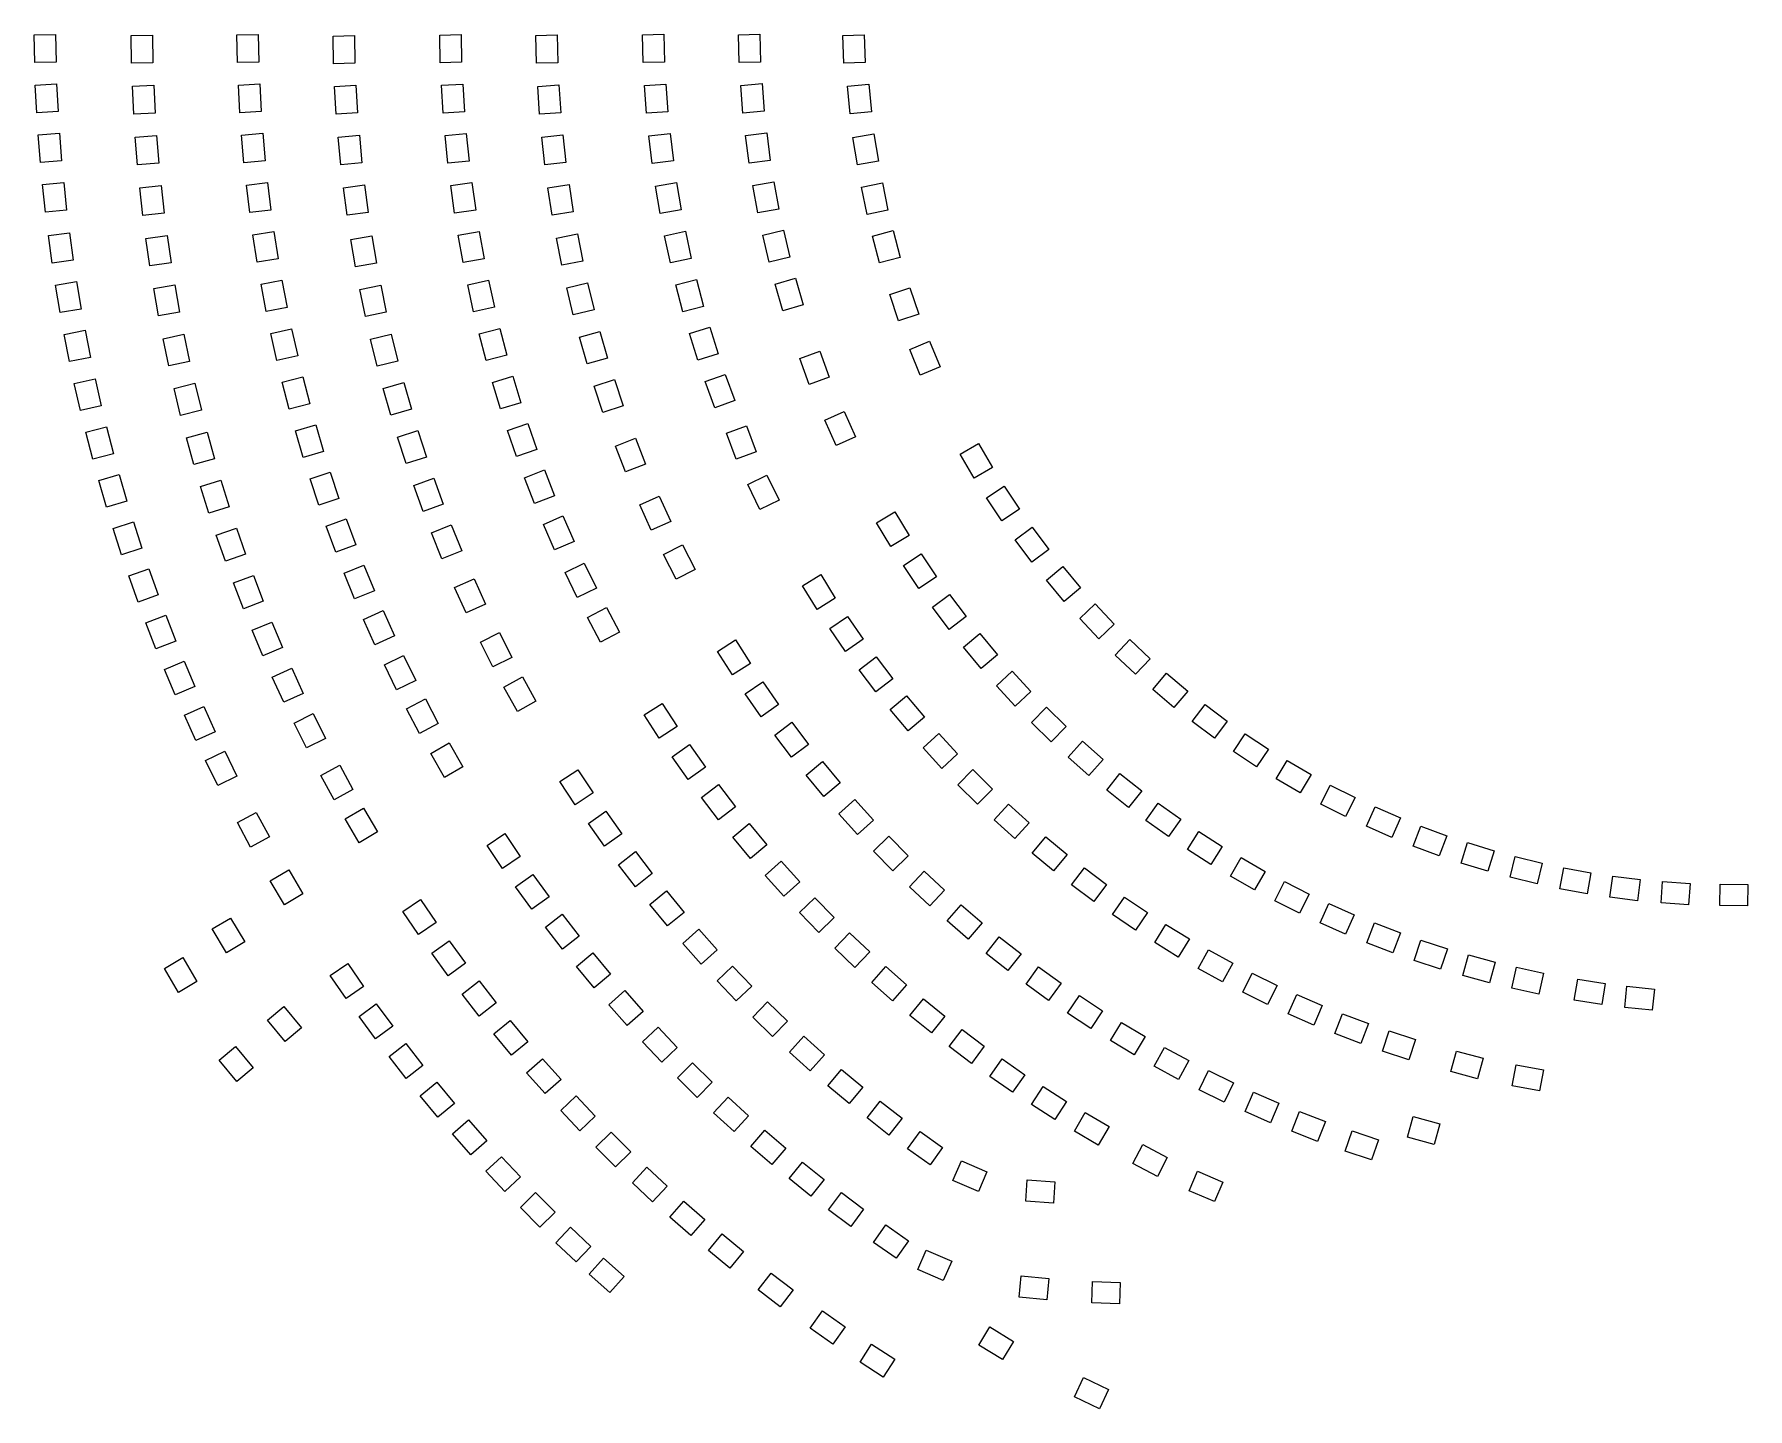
# Model space of a CAD drawing. Header units: millimetres. Extents: x -161 to 642, y -2343 to -1699.
import ezdxf

# ---------------------------------------------------------------- set-up
doc = ezdxf.new("R2010")
doc.units = ezdxf.units.MM
doc.layers.add('дом_ИЖС_2518_2', color=5, linetype='Continuous')

msp = doc.modelspace()

# ---------------------------------------------------------------- linework, layer by layer
at = {"layer": 'дом_ИЖС_2518_2'}
for points in [[(-160.9, -1712.62), (-161.1, -1699.62), (-151.1, -1699.47), (-150.9, -1712.47)], [(-115.5, -1712.95), (-115.69, -1699.95), (-105.7, -1699.8), (-105.5, -1712.8)], [(-65.85, -1712.69), (-66.1, -1699.69), (-56.1, -1699.5), (-55.86, -1712.5)], [(-20.81, -1713.21), (-21.07, -1700.22), (-11.08, -1700.01), (-10.81, -1713.01)], [(29.21, -1712.74), (28.92, -1699.75), (38.92, -1699.53), (39.21, -1712.52)], [(74.26, -1712.96), (73.95, -1699.96), (83.95, -1699.73), (84.26, -1712.72)], [(124.29, -1712.67), (123.95, -1699.68), (133.95, -1699.42), (134.29, -1712.41)], [(169.35, -1712.69), (168.98, -1699.7), (178.98, -1699.42), (179.35, -1712.41)], [(218.32, -1712.98), (217.91, -1699.99), (227.9, -1699.67), (228.32, -1712.66)], [(-159.91, -1736.21), (-160.7, -1723.23), (-150.72, -1722.62), (-149.93, -1735.6)], [(-114.48, -1736.77), (-115.09, -1723.78), (-105.1, -1723.31), (-104.49, -1736.3)], [(-64.73, -1736.16), (-65.41, -1723.18), (-55.42, -1722.65), (-54.74, -1735.63)], [(-19.58, -1736.82), (-20.31, -1723.84), (-10.33, -1723.27), (-9.59, -1736.25)], [(30.52, -1736.29), (29.73, -1723.31), (39.71, -1722.71), (40.5, -1735.68)], [(75.72, -1736.79), (74.86, -1723.82), (84.83, -1723.16), (85.7, -1736.13)], [(125.86, -1736.42), (124.92, -1723.45), (134.89, -1722.73), (135.83, -1735.69)], [(171.04, -1736.29), (170.02, -1723.33), (179.99, -1722.54), (181.01, -1735.5)], [(221.26, -1736.69), (220.1, -1723.74), (230.06, -1722.85), (231.22, -1735.79)], [(-158.24, -1759.44), (-159.22, -1746.48), (-149.25, -1745.72), (-148.27, -1758.69)], [(-112.71, -1760.54), (-113.74, -1747.58), (-103.77, -1746.8), (-102.74, -1759.76)], [(-62.82, -1759.58), (-63.93, -1746.63), (-53.97, -1745.77), (-52.86, -1758.72)], [(-17.48, -1760.54), (-18.69, -1747.6), (-8.73, -1746.67), (-7.52, -1759.62)], [(32.74, -1759.77), (31.45, -1746.83), (41.4, -1745.84), (42.69, -1758.77)], [(78.16, -1760.54), (76.75, -1747.62), (86.69, -1746.53), (88.1, -1759.45)], [(128.51, -1759.94), (126.97, -1747.03), (136.9, -1745.85), (138.44, -1758.75)], [(173.94, -1759.76), (172.26, -1746.87), (182.18, -1745.58), (183.86, -1758.47)], [(224.77, -1760.54), (222.53, -1747.74), (232.38, -1746.02), (234.62, -1758.82)], [(-155.88, -1782.76), (-157.24, -1769.83), (-147.3, -1768.79), (-145.94, -1781.72)], [(-110.18, -1784.28), (-111.61, -1771.36), (-101.68, -1770.26), (-100.24, -1783.18)], [(-60.13, -1782.93), (-61.68, -1770.02), (-51.75, -1768.83), (-50.2, -1781.74)], [(-14.52, -1784.18), (-16.2, -1771.29), (-6.28, -1770), (-4.61, -1782.89)], [(35.87, -1783.14), (34.08, -1770.26), (43.98, -1768.88), (45.78, -1781.76)], [(81.62, -1784.16), (79.66, -1771.31), (89.55, -1769.8), (91.51, -1782.65)], [(132.24, -1783.31), (130.11, -1770.49), (139.97, -1768.85), (142.11, -1781.67)], [(178.02, -1783.06), (175.69, -1770.27), (185.53, -1768.47), (187.86, -1781.26)], [(229.22, -1783.79), (226.59, -1771.06), (236.38, -1769.04), (239.01, -1781.77)], [(-152.75, -1806.6), (-154.49, -1793.72), (-144.58, -1792.38), (-142.84, -1805.26)], [(-106.89, -1807.9), (-108.74, -1795.03), (-98.84, -1793.61), (-96.99, -1806.48)], [(-56.66, -1806.17), (-58.63, -1793.32), (-48.75, -1791.8), (-46.77, -1804.65)], [(-10.57, -1808.3), (-12.72, -1795.47), (-2.86, -1793.82), (-0.71, -1806.64)], [(39.91, -1806.37), (37.62, -1793.58), (47.46, -1791.81), (49.75, -1804.61)], [(86.13, -1807.6), (83.62, -1794.85), (93.44, -1792.92), (95.94, -1805.68)], [(137.05, -1806.49), (134.33, -1793.77), (144.11, -1791.68), (146.83, -1804.39)], [(183.28, -1806.12), (180.3, -1793.46), (190.04, -1791.17), (193.01, -1803.83)], [(235.09, -1806.52), (231.74, -1793.96), (241.4, -1791.38), (244.76, -1803.94)], [(-52.41, -1829.29), (-54.82, -1816.51), (-44.99, -1814.66), (-42.58, -1827.44)], [(44.84, -1829.43), (42.06, -1816.74), (51.82, -1814.59), (54.61, -1827.29)], [(142.93, -1829.41), (139.62, -1816.84), (149.29, -1814.3), (152.6, -1826.87)], [(189.7, -1828.88), (186.08, -1816.39), (195.69, -1813.61), (199.3, -1826.1)], [(-149, -1829.74), (-151.13, -1816.92), (-141.27, -1815.28), (-139.14, -1828.11)], [(-102.82, -1831.36), (-105.08, -1818.56), (-95.23, -1816.82), (-92.98, -1829.62)], [(-5.92, -1831.66), (-8.54, -1818.93), (1.26, -1816.91), (3.87, -1829.65)], [(91.54, -1830.86), (88.5, -1818.22), (98.22, -1815.88), (101.26, -1828.52)], [(243.98, -1833.7), (239.85, -1821.37), (249.33, -1818.19), (253.46, -1830.52)], [(-144.58, -1852.76), (-147.08, -1840.01), (-137.27, -1838.08), (-134.77, -1850.84)], [(-47.39, -1852.25), (-50.22, -1839.56), (-40.46, -1837.38), (-37.63, -1850.07)], [(50.67, -1852.28), (47.39, -1839.7), (57.07, -1837.18), (60.35, -1849.76)], [(97.97, -1853.84), (94.4, -1841.34), (104.01, -1838.59), (107.59, -1851.09)], [(149.85, -1852.05), (145.97, -1839.64), (155.51, -1836.65), (159.4, -1849.06)], [(-98.07, -1854.72), (-100.73, -1842), (-90.94, -1839.95), (-88.28, -1852.67)], [(-0.4, -1854.83), (-3.47, -1842.2), (6.24, -1839.83), (9.32, -1852.46)], [(254.17, -1859.03), (249.22, -1847.01), (258.47, -1843.2), (263.42, -1855.22)], [(202.13, -1863.52), (197.66, -1851.31), (207.06, -1847.87), (211.52, -1860.08)], [(-139.48, -1875.64), (-142.36, -1862.96), (-132.61, -1860.75), (-129.73, -1873.43)], [(-92.49, -1877.91), (-95.56, -1865.28), (-85.85, -1862.91), (-82.78, -1875.55)], [(-41.61, -1875.03), (-44.86, -1862.44), (-35.18, -1859.94), (-31.93, -1872.52)], [(6.01, -1877.77), (2.48, -1865.26), (12.1, -1862.54), (15.64, -1875.05)], [(57.38, -1874.89), (53.62, -1862.45), (63.19, -1859.55), (66.95, -1872)], [(105.38, -1876.55), (101.28, -1864.21), (110.77, -1861.06), (114.87, -1873.39)], [(157.82, -1874.34), (153.37, -1862.12), (162.76, -1858.7), (167.21, -1870.91)], [(214.72, -1892.04), (209.38, -1880.19), (218.49, -1876.08), (223.84, -1887.93)], [(-133.71, -1898.36), (-136.96, -1885.77), (-127.28, -1883.27), (-124.03, -1895.86)], [(-86.27, -1900.92), (-89.74, -1888.39), (-80.1, -1885.72), (-76.63, -1898.25)], [(-35.06, -1897.6), (-38.74, -1885.13), (-29.15, -1882.3), (-25.47, -1894.77)], [(13.15, -1900.49), (9.17, -1888.12), (18.69, -1885.06), (22.67, -1897.43)], [(64.96, -1897.22), (60.72, -1884.93), (70.17, -1881.67), (74.41, -1893.96)], [(167.79, -1898.43), (163.33, -1886.2), (172.74, -1882.77), (177.2, -1895)], [(115.98, -1904.39), (111.29, -1892.27), (120.62, -1888.66), (125.31, -1900.79)], [(279.35, -1907.35), (272.86, -1896.09), (281.52, -1891.09), (288.01, -1902.35)], [(-127.28, -1920.9), (-130.9, -1908.41), (-121.29, -1905.63), (-117.68, -1918.12)], [(-79.26, -1923.72), (-83.13, -1911.31), (-73.59, -1908.33), (-69.72, -1920.74)], [(-27.77, -1919.94), (-31.86, -1907.6), (-22.37, -1904.45), (-18.28, -1916.79)], [(21.16, -1922.93), (16.73, -1910.7), (26.13, -1907.3), (30.56, -1919.52)], [(73.41, -1919.24), (68.69, -1907.13), (78.01, -1903.5), (82.72, -1915.61)], [(178.94, -1921.95), (173.27, -1910.23), (182.29, -1905.87), (187.95, -1917.59)], [(292.32, -1927.39), (285.17, -1916.54), (293.52, -1911.04), (300.67, -1921.89)], [(128.05, -1931.71), (122.73, -1919.85), (131.85, -1915.76), (137.18, -1927.62)], [(-19.73, -1942.03), (-24.23, -1929.83), (-14.85, -1926.37), (-10.35, -1938.56)], [(82.7, -1940.91), (77.51, -1928.99), (86.68, -1925), (91.87, -1936.93)], [(240.38, -1939.33), (233.66, -1928.2), (242.22, -1923.03), (248.94, -1934.16)], [(-120.19, -1943.24), (-124.17, -1930.87), (-114.65, -1927.81), (-110.67, -1940.18)], [(-71.54, -1946.27), (-75.8, -1933.99), (-66.36, -1930.71), (-62.09, -1942.99)], [(29.97, -1945.06), (25.1, -1933), (34.37, -1929.26), (39.24, -1941.31)], [(306.41, -1946.65), (298.65, -1936.22), (306.67, -1930.25), (314.44, -1940.68)], [(139.7, -1954.7), (133.75, -1943.15), (142.64, -1938.57), (148.59, -1950.12)], [(253.51, -1959.09), (246.24, -1948.31), (254.54, -1942.73), (261.8, -1953.51)], [(-112.44, -1965.37), (-116.79, -1953.11), (-107.36, -1949.77), (-103.02, -1962.03)], [(-10.96, -1963.83), (-15.87, -1951.79), (-6.61, -1948.02), (-1.7, -1960.06)], [(93.35, -1963.26), (87.7, -1951.55), (96.7, -1947.2), (102.35, -1958.91)], [(321.59, -1965.06), (313.24, -1955.1), (320.91, -1948.68), (329.25, -1958.64)], [(-63.1, -1968.57), (-67.75, -1956.43), (-58.42, -1952.85), (-53.76, -1964.99)], [(41.25, -1970.42), (35.91, -1958.56), (45.03, -1954.46), (50.37, -1966.31)], [(205.82, -1968.82), (198.98, -1957.76), (207.49, -1952.5), (214.32, -1963.56)], [(267.63, -1978.19), (259.83, -1967.79), (267.83, -1961.79), (275.63, -1972.19)], [(337.78, -1982.58), (328.88, -1973.1), (336.17, -1966.26), (345.07, -1975.73)], [(-104.05, -1987.25), (-108.75, -1975.13), (-99.43, -1971.52), (-94.72, -1983.64)], [(-53.95, -1990.59), (-58.99, -1978.6), (-49.77, -1974.73), (-44.73, -1986.71)], [(-1.46, -1985.33), (-6.77, -1973.46), (2.36, -1969.38), (7.66, -1981.24)], [(104.35, -1984.11), (98.22, -1972.65), (107.04, -1967.93), (113.17, -1979.4)], [(219.14, -1988.45), (211.77, -1977.74), (220, -1972.07), (227.37, -1982.78)], [(53.84, -1995.77), (48, -1984.15), (56.94, -1979.66), (62.78, -1991.27)], [(166.09, -1999.47), (159.1, -1988.5), (167.54, -1983.13), (174.52, -1994.09)], [(282.71, -1996.54), (274.38, -1986.55), (282.07, -1980.15), (290.39, -1990.14)], [(354.96, -1999.14), (345.53, -1990.19), (352.41, -1982.93), (361.84, -1991.88)], [(8.75, -2006.5), (3.05, -1994.81), (12.03, -1990.43), (17.73, -2002.11)], [(233.34, -2007.41), (225.48, -1997.06), (233.45, -1991.01), (241.31, -2001.36)], [(-95.01, -2008.88), (-100.07, -1996.91), (-90.86, -1993.02), (-85.8, -2004.99)], [(-44.1, -2012.31), (-49.52, -2000.49), (-40.43, -1996.32), (-35.01, -2008.14)], [(298.69, -2014.1), (289.87, -2004.55), (297.22, -1997.76), (306.04, -2007.32)], [(373.06, -2014.69), (363.13, -2006.3), (369.59, -1998.66), (379.51, -2007.06)], [(65.31, -2016.61), (58.97, -2005.26), (67.71, -2000.38), (74.04, -2011.74)], [(179.56, -2019.05), (172.13, -2008.38), (180.34, -2002.67), (187.76, -2013.34)], [(-85.35, -2030.24), (-90.76, -2018.42), (-81.66, -2014.26), (-76.25, -2026.08)], [(19.43, -2026.9), (13.35, -2015.41), (22.19, -2010.73), (28.27, -2022.22)], [(131.79, -2029.17), (124.72, -2018.26), (133.12, -2012.82), (140.19, -2023.73)], [(248.41, -2025.69), (240.08, -2015.71), (247.76, -2009.31), (256.09, -2019.29)], [(315.55, -2030.82), (306.25, -2021.73), (313.25, -2014.58), (322.54, -2023.68)], [(392, -2029.18), (381.61, -2021.37), (387.63, -2013.38), (398.01, -2021.19)], [(-33.57, -2033.7), (-39.36, -2022.06), (-30.41, -2017.6), (-24.62, -2029.24)], [(193.85, -2038.07), (185.98, -2027.72), (193.94, -2021.67), (201.81, -2032.02)], [(31.15, -2047.58), (24.69, -2036.29), (33.37, -2031.33), (39.83, -2042.61)], [(264.31, -2043.27), (255.53, -2033.68), (262.9, -2026.93), (271.68, -2036.51)], [(333.23, -2046.67), (323.49, -2038.06), (330.11, -2030.57), (339.85, -2039.18)], [(411.75, -2042.56), (400.94, -2035.36), (406.48, -2027.03), (417.3, -2034.24)], [(-75.06, -2051.3), (-80.81, -2039.64), (-71.84, -2035.22), (-66.09, -2046.88)], [(145.32, -2048.51), (137.81, -2037.9), (145.97, -2032.12), (153.48, -2042.74)], [(432.24, -2054.79), (421.02, -2048.22), (426.08, -2039.59), (437.3, -2046.17)], [(-20.55, -2057.96), (-26.74, -2046.53), (-17.95, -2041.77), (-11.76, -2053.2)], [(92.47, -2060.3), (85.29, -2049.46), (93.63, -2043.94), (100.81, -2054.78)], [(208.93, -2056.47), (200.63, -2046.46), (208.33, -2040.08), (216.62, -2050.08)], [(281, -2060.08), (271.78, -2050.91), (278.83, -2043.82), (288.05, -2052.99)], [(351.68, -2061.59), (341.52, -2053.49), (347.75, -2045.67), (357.92, -2053.77)], [(159.57, -2067.3), (151.66, -2056.98), (159.59, -2050.89), (167.5, -2061.21)], [(453.44, -2065.86), (441.83, -2060), (446.34, -2051.08), (457.94, -2056.93)], [(-8.77, -2078.15), (-15.38, -2066.95), (-6.77, -2061.87), (-0.16, -2073.06)], [(106.21, -2079.73), (98.65, -2069.15), (106.79, -2063.34), (114.35, -2073.93)], [(224.77, -2074.21), (216.06, -2064.56), (223.48, -2057.86), (232.19, -2067.5)], [(298.45, -2076.11), (288.82, -2067.38), (295.54, -2059.97), (305.17, -2068.7)], [(370.42, -2075.24), (359.86, -2067.66), (365.69, -2059.54), (376.25, -2067.12)], [(475.13, -2075.65), (463.24, -2070.39), (467.28, -2061.25), (479.17, -2066.5)], [(-59.69, -2080.11), (-65.85, -2068.67), (-57.04, -2063.93), (-50.88, -2075.38)], [(174.54, -2085.51), (166.24, -2075.51), (173.93, -2069.12), (182.24, -2079.12)], [(497.41, -2084.2), (485.24, -2079.63), (488.75, -2070.27), (500.92, -2074.83)], [(58.4, -2090.17), (51.15, -2079.38), (59.45, -2073.81), (66.7, -2084.6)], [(241.36, -2091.26), (232.24, -2082), (239.37, -2074.98), (248.49, -2084.25)], [(316.62, -2091.31), (306.6, -2083.03), (312.97, -2075.32), (322.99, -2083.6)], [(390.27, -2088.23), (379.34, -2081.19), (384.76, -2072.79), (395.69, -2079.83)], [(520.13, -2091.46), (507.72, -2087.6), (510.69, -2078.05), (523.1, -2081.91)], [(120.65, -2098.68), (112.72, -2088.38), (120.64, -2082.28), (128.57, -2092.58)], [(190.21, -2103.14), (181.53, -2093.47), (188.96, -2086.78), (197.65, -2096.45)], [(410.77, -2100.21), (399.5, -2093.73), (404.49, -2085.06), (415.76, -2091.54)], [(543.24, -2097.41), (530.62, -2094.27), (533.04, -2084.57), (545.66, -2087.71)], [(-43.84, -2107.14), (-50.46, -2095.96), (-41.85, -2090.86), (-35.23, -2102.05)], [(72.08, -2109.29), (64.47, -2098.76), (72.57, -2092.9), (80.19, -2103.43)], [(258.64, -2107.6), (249.14, -2098.73), (255.97, -2091.42), (265.47, -2100.3)], [(335.48, -2105.65), (325.08, -2097.85), (331.09, -2089.85), (341.48, -2097.66)], [(566.64, -2102.03), (553.87, -2099.62), (555.73, -2089.79), (568.5, -2092.21)], [(590.28, -2105.31), (577.38, -2103.63), (578.68, -2093.71), (591.57, -2095.39)], [(135.76, -2117.09), (127.46, -2107.08), (135.16, -2100.7), (143.46, -2110.71)], [(206.56, -2120.14), (197.5, -2110.81), (204.67, -2103.85), (213.73, -2113.17)], [(354.98, -2119.11), (344.23, -2111.79), (349.86, -2103.53), (360.61, -2110.85)], [(431.87, -2111.14), (420.29, -2105.24), (424.82, -2096.33), (436.41, -2102.23)], [(614.28, -2107.24), (601.32, -2106.3), (602.04, -2096.32), (615, -2097.26)], [(641.89, -2107.67), (628.89, -2107.57), (628.97, -2097.57), (641.96, -2097.67)], [(18.95, -2121.05), (11.63, -2110.31), (19.89, -2104.68), (27.21, -2115.42)], [(86.4, -2127.93), (78.44, -2117.66), (86.34, -2111.53), (94.3, -2121.81)], [(276.61, -2123.2), (266.74, -2114.73), (273.25, -2107.14), (283.12, -2115.61)], [(453.48, -2120.97), (441.61, -2115.67), (445.69, -2106.54), (457.56, -2111.84)], [(-71.06, -2129.65), (-77.69, -2118.46), (-69.08, -2113.37), (-62.46, -2124.55)], [(151.53, -2134.94), (142.88, -2125.24), (150.34, -2118.58), (158.99, -2128.28)], [(375.08, -2131.66), (364.01, -2124.84), (369.25, -2116.33), (380.32, -2123.14)], [(475.56, -2129.7), (463.44, -2125.01), (467.05, -2115.68), (479.17, -2120.37)], [(32.89, -2140.38), (25.24, -2129.86), (33.33, -2123.98), (40.98, -2134.5)], [(223.55, -2136.49), (214.13, -2127.53), (221.03, -2120.28), (230.44, -2129.25)], [(295.21, -2138.01), (284.99, -2129.97), (291.18, -2122.11), (301.39, -2130.15)], [(498.05, -2137.28), (485.7, -2133.21), (488.83, -2123.72), (501.18, -2127.79)], [(-93.48, -2148.18), (-100.1, -2136.99), (-91.5, -2131.89), (-84.88, -2143.08)], [(-14.96, -2151.06), (-22.34, -2140.35), (-14.1, -2134.68), (-6.73, -2145.38)], [(101.33, -2146.08), (93.03, -2136.08), (100.72, -2129.69), (109.03, -2139.69)], [(167.93, -2152.2), (158.93, -2142.82), (166.15, -2135.9), (175.15, -2145.28)], [(241.16, -2152.17), (231.4, -2143.58), (238.01, -2136.08), (247.77, -2144.67)], [(395.74, -2143.26), (384.37, -2136.96), (389.21, -2128.21), (400.58, -2134.51)], [(520.92, -2143.73), (508.38, -2140.29), (511.03, -2130.65), (523.56, -2134.09)], [(47.43, -2159.26), (39.45, -2148.99), (47.35, -2142.86), (55.33, -2153.12)], [(314.29, -2151.94), (303.74, -2144.33), (309.59, -2136.22), (320.13, -2143.83)], [(416.92, -2153.89), (405.26, -2148.13), (409.69, -2139.16), (421.35, -2144.92)], [(544.07, -2149), (531.38, -2146.2), (533.53, -2136.44), (546.22, -2139.23)], [(573.51, -2153.92), (560.68, -2151.86), (562.27, -2141.99), (575.1, -2144.05)], [(116.86, -2163.72), (108.23, -2154), (115.7, -2147.36), (124.34, -2157.08)], [(259.36, -2167.16), (249.28, -2158.95), (255.6, -2151.2), (265.68, -2159.41)], [(334.07, -2165.14), (323.22, -2157.98), (328.72, -2149.63), (339.58, -2156.79)], [(438.56, -2163.53), (426.65, -2158.32), (430.66, -2149.16), (442.57, -2154.37)], [(597.25, -2156.57), (584.32, -2155.23), (585.35, -2145.28), (598.28, -2146.62)], [(-43.55, -2171.2), (-51.83, -2161.17), (-44.12, -2154.8), (-35.84, -2164.82)], [(-1.15, -2170.01), (-8.85, -2159.53), (-0.79, -2153.61), (6.91, -2164.09)], [(184.96, -2168.87), (175.63, -2159.82), (182.59, -2152.64), (191.92, -2161.69)], [(460.62, -2172.16), (448.49, -2167.5), (452.07, -2158.17), (464.21, -2162.83)], [(62.57, -2177.68), (54.28, -2167.68), (61.98, -2161.29), (70.27, -2171.3)], [(132.98, -2180.83), (124.02, -2171.41), (131.27, -2164.52), (140.22, -2173.94)], [(278.14, -2181.43), (267.75, -2173.62), (273.76, -2165.63), (284.15, -2173.44)], [(354.4, -2177.49), (343.26, -2170.8), (348.4, -2162.23), (359.55, -2168.91)], [(483.07, -2179.77), (470.73, -2175.67), (473.88, -2166.18), (486.22, -2170.27)], [(-66.2, -2189.92), (-74.49, -2179.9), (-66.78, -2173.53), (-58.5, -2183.55)], [(13.21, -2188.54), (5.21, -2178.29), (13.09, -2172.14), (21.09, -2182.38)], [(202.57, -2184.9), (192.92, -2176.19), (199.61, -2168.77), (209.27, -2177.47)], [(375.23, -2188.96), (363.81, -2182.76), (368.58, -2173.97), (380, -2180.18)], [(515.39, -2188.71), (502.84, -2185.31), (505.45, -2175.66), (518, -2179.05)], [(78.29, -2195.61), (69.68, -2185.87), (77.17, -2179.25), (85.78, -2188.99)], [(149.65, -2197.39), (140.39, -2188.27), (147.4, -2181.14), (156.67, -2190.26)], [(220.76, -2200.28), (210.79, -2191.93), (217.22, -2184.27), (227.18, -2192.62)], [(297.45, -2194.96), (286.77, -2187.56), (292.46, -2179.34), (303.15, -2186.74)], [(544.42, -2194.33), (531.63, -2191.98), (533.44, -2182.14), (546.23, -2184.49)], [(28.11, -2206.63), (19.81, -2196.63), (27.5, -2190.24), (35.81, -2200.24)], [(317.28, -2207.73), (306.31, -2200.75), (311.68, -2192.31), (322.65, -2199.29)], [(396.54, -2199.56), (384.87, -2193.84), (389.27, -2184.86), (400.94, -2190.58)], [(94.56, -2213.03), (85.64, -2203.57), (92.92, -2196.71), (101.84, -2206.17)], [(166.87, -2213.38), (157.31, -2204.58), (164.08, -2197.22), (173.64, -2206.03)], [(239.49, -2215), (229.23, -2207.02), (235.37, -2199.12), (245.63, -2207.1)], [(418.27, -2209.24), (406.36, -2204.02), (410.38, -2194.86), (422.28, -2200.08)], [(43.54, -2224.28), (34.94, -2214.53), (42.45, -2207.92), (51.04, -2217.67)], [(337.59, -2219.72), (326.36, -2213.17), (331.4, -2204.53), (342.62, -2211.08)], [(440.39, -2217.99), (428.27, -2213.28), (431.9, -2203.96), (444.01, -2208.67)], [(495.06, -2219.44), (482.51, -2216.05), (485.12, -2206.39), (497.67, -2209.79)], [(111.38, -2229.93), (102.17, -2220.76), (109.23, -2213.67), (118.44, -2222.85)], [(184.61, -2228.79), (174.76, -2220.31), (181.28, -2212.73), (191.14, -2221.21)], [(258.74, -2229.02), (248.19, -2221.42), (254.04, -2213.31), (264.59, -2220.91)], [(465.67, -2226.7), (453.36, -2222.53), (456.56, -2213.06), (468.88, -2217.22)], [(365.3, -2234.41), (353.79, -2228.38), (358.43, -2219.52), (369.94, -2225.56)], [(59.47, -2241.47), (50.6, -2231.97), (57.9, -2225.15), (66.78, -2234.65)], [(128.72, -2246.29), (119.22, -2237.41), (126.05, -2230.1), (135.55, -2238.98)], [(202.86, -2243.6), (192.73, -2235.45), (199, -2227.66), (209.13, -2235.8)], [(281.39, -2241.47), (269.46, -2236.31), (273.43, -2227.13), (285.36, -2232.29)], [(392.08, -2246.21), (380.13, -2241.08), (384.08, -2231.89), (396.03, -2237.02)], [(316.54, -2246.88), (303.57, -2245.97), (304.28, -2235.99), (317.24, -2236.91)], [(75.91, -2258.19), (66.76, -2248.95), (73.86, -2241.91), (83.01, -2251.15)], [(146.57, -2262.09), (136.8, -2253.51), (143.39, -2245.99), (153.17, -2254.57)], [(221.6, -2257.79), (211.2, -2249.98), (217.2, -2241.98), (227.6, -2249.79)], [(92.83, -2274.41), (83.41, -2265.45), (90.3, -2258.2), (99.72, -2267.16)], [(164.92, -2277.31), (154.88, -2269.05), (161.23, -2261.33), (171.27, -2269.59)], [(242.91, -2272.76), (232.24, -2265.33), (237.95, -2257.13), (248.62, -2264.55)], [(264.91, -2283.23), (252.98, -2278.07), (256.95, -2268.89), (268.88, -2274.06)], [(108.73, -2288.79), (99.05, -2280.11), (105.73, -2272.67), (115.41, -2281.35)], [(188.49, -2295.48), (178.17, -2287.59), (184.24, -2279.64), (194.57, -2287.54)], [(313.47, -2292.24), (300.53, -2290.98), (301.5, -2281.03), (314.44, -2282.29)], [(347.58, -2294.03), (334.59, -2293.67), (334.86, -2283.68), (347.86, -2284.03)], [(213.16, -2312.99), (202.53, -2305.51), (208.28, -2297.33), (218.92, -2304.81)], [(292.63, -2320.23), (281.56, -2313.41), (286.8, -2304.9), (297.87, -2311.72)], [(236.84, -2328.41), (225.92, -2321.37), (231.33, -2312.96), (242.26, -2320.01)], [(338.19, -2343.21), (326.42, -2337.68), (330.68, -2328.63), (342.44, -2334.16)]]:
    msp.add_lwpolyline(points, close=True, dxfattribs=at)

doc.saveas('drawing.dxf')
